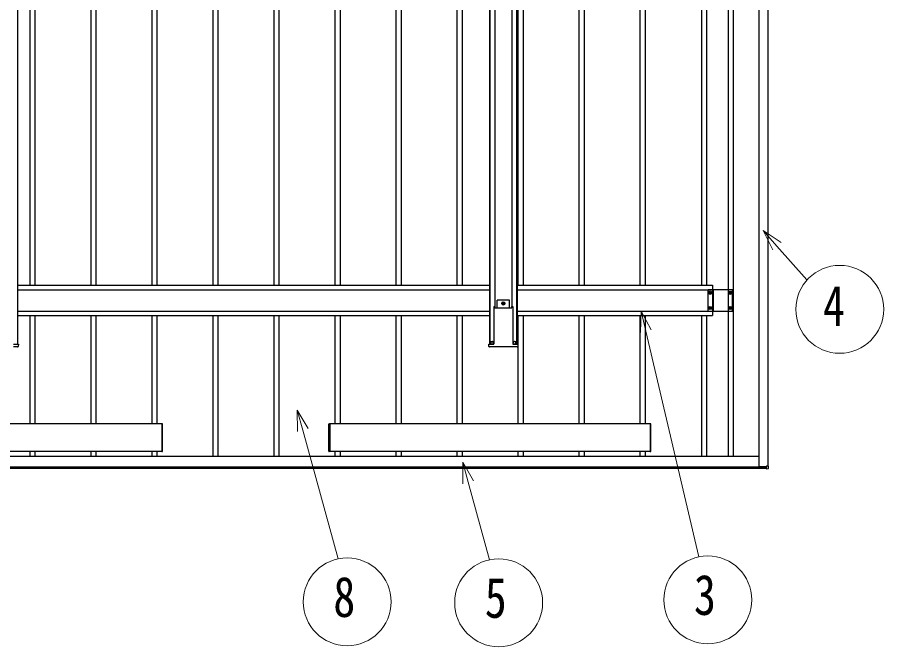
# Model space of a CAD drawing. Units: millimetres, scale not verified. Extents: x -16820 to 16820, y -11880 to 11880.
# Drawn here: x -1311 to 1529, y -685 to 1378 of the extents above; entities that cross this region are included whole.
import ezdxf
from ezdxf.enums import TextEntityAlignment as Align

# ---------------------------------------------------------------- set-up
doc = ezdxf.new("R2010")
doc.units = ezdxf.units.MM
doc.header["$LTSCALE"] = 60
doc.layers.add('0-6_YKK_A1', color=4, linetype='Continuous')
doc.layers.add('0-7_YKK_D', color=6, linetype='Continuous', lineweight=18)
doc.styles.add('ＭＳ ゴシック', font='')
doc.styles.get('ＭＳ ゴシック').set_extended_font_data('MS Gothic')

msp = doc.modelspace()

# ---------------------------------------------------------------- linework, layer by layer
at = {"layer": '0-6_YKK_A1'}
for p, q in [((1120.08, -94.5), (1120.08, 3016.92)), ((1150.08, -93.31), (1150.08, 3015.72)), ((-1309.92, 3000.09), (-1309.92, 306.98)), ((237.08, 3000.09), (237.08, 306.98)), ((238.28, 3000.09), (238.28, 306.98)), ((254.58, 3000.98), (254.58, 425.15)), ((309.58, 3000.98), (309.58, 425.15)), ((325.88, 3000.09), (325.88, 306.98)), ((327.08, 3000.09), (327.08, 306.98)), ((1019.08, 2982.41), (1019.08, -60)), ((1035.08, 2982.41), (1035.08, -60)), ((-1268.92, 500), (-1268.92, 2422.42)), ((-1251.92, 500), (-1251.92, 2422.42)), ((-1068.92, 500), (-1068.92, 2422.42)), ((-1051.92, 500), (-1051.92, 2422.42)), ((-868.92, 500), (-868.92, 2422.42)), ((-851.92, 500), (-851.92, 2422.42)), ((-668.92, 500), (-668.92, 2422.42)), ((-651.92, 500), (-651.92, 2422.42)), ((-468.92, 500), (-468.92, 2422.42)), ((-451.92, 500), (-451.92, 2422.42)), ((-268.92, 500), (-268.92, 2422.42)), ((-251.92, 500), (-251.92, 2422.42)), ((-68.92, 500), (-68.92, 2422.42)), ((-51.92, 500), (-51.92, 2422.42)), ((131.08, 500), (131.08, 2422.42)), ((148.08, 500), (148.08, 2422.42)), ((331.08, 500), (331.08, 2422.42)), ((348.08, 500), (348.08, 2422.42)), ((531.08, 500), (531.08, 2422.42)), ((548.08, 500), (548.08, 2422.42)), ((731.08, 500), (731.08, 2422.42)), ((748.08, 500), (748.08, 2422.42)), ((931.08, 2422.42), (931.08, 500)), ((948.08, 2422.42), (948.08, 500)), ((-1309.92, 500), (237.08, 500)), ((-1309.92, 485), (237.08, 485)), ((327.08, 485), (968.08, 485)), ((953.08, 414.5), (953.08, 485.5)), ((953.08, 485.5), (1033.08, 485.5)), ((970.58, 414.5), (970.58, 485.5)), ((1033.08, 414.5), (1033.08, 485.5)), ((959.6, 476.44), (959.6, 477.4)), ((1025.6, 476.44), (1025.6, 477.4)), ((250.83, 430.33), (250.83, 307.13)), ((251.19, 430.48), (250.84, 430.48)), ((251.19, 430.48), (251.69, 430.48)), ((251.69, 430.48), (253.73, 430.48)), ((254.04, 425.15), (253.73, 430.48)), ((302.58, 450.98), (261.58, 450.98)), ((261.58, 425.15), (261.58, 450.98)), ((282.56, 441.42), (282.56, 442.38)), ((302.58, 425.15), (302.58, 450.98)), ((310.43, 430.48), (312.47, 430.48)), ((312.47, 430.48), (312.97, 430.48)), ((312.97, 430.48), (313.32, 430.48)), ((313.33, 430.33), (313.33, 307.13)), ((959.6, 426.44), (959.6, 427.4)), ((1025.6, 426.44), (1025.6, 427.4)), ((-1309.92, 415), (237.08, 415)), ((-1309.92, 400), (237.08, 400)), ((-1268.92, 45), (-1268.92, 400)), ((-1251.92, 45), (-1251.92, 400)), ((-1068.92, 45), (-1068.92, 400)), ((-1051.92, 45), (-1051.92, 400)), ((-868.92, 45), (-868.92, 400)), ((-851.92, 45), (-851.92, 400)), ((-668.92, -60), (-668.92, 400)), ((-651.92, -60), (-651.92, 400)), ((-468.92, -60), (-468.92, 400)), ((-451.92, -60), (-451.92, 400)), ((-268.92, 45), (-268.92, 400)), ((-251.92, 45), (-251.92, 400)), ((-68.92, 45), (-68.92, 400)), ((-51.92, 45), (-51.92, 400)), ((131.08, 45), (131.08, 400)), ((148.08, 45), (148.08, 400)), ((327.08, 415), (968.08, 415)), ((327.08, 400), (968.08, 400)), ((331.08, 45), (331.08, 400)), ((348.08, 45), (348.08, 400)), ((531.08, 45), (531.08, 400)), ((548.08, 45), (548.08, 400)), ((731.08, 45), (731.08, 400)), ((748.08, 45), (748.08, 400)), ((931.08, 400), (931.08, -60)), ((948.08, 400), (948.08, -60)), ((953.08, 414.5), (1033.08, 414.5)), ((-1309.51, 297.48), (-1323.09, 297.48)), ((-1322.56, 306.98), (-1307.55, 306.98)), ((-1307.55, 306.98), (-1307.05, 306.98)), ((-1307.05, 306.98), (-1307.52, 299.36)), ((234.71, 306.98), (249.72, 306.98)), ((250.25, 297.48), (236.67, 297.48)), ((240.58, 306.98), (240.58, 310.98)), ((249.58, 306.98), (249.58, 310.98)), ((249.72, 306.98), (250.72, 306.98)), ((251.74, 297.48), (250.25, 297.48)), ((250.82, 306.98), (250.72, 306.98)), ((252.12, 297.48), (251.74, 297.48)), ((312.04, 297.48), (252.12, 297.48)), ((312.42, 297.48), (312.04, 297.48)), ((313.91, 297.48), (312.42, 297.48)), ((313.34, 306.98), (313.44, 306.98)), ((313.44, 306.98), (314.44, 306.98)), ((327.49, 297.48), (313.91, 297.48)), ((314.44, 306.98), (329.45, 306.98)), ((314.58, 306.98), (314.58, 310.98)), ((323.58, 306.98), (323.58, 310.98)), ((329.45, 306.98), (329.95, 306.98)), ((329.95, 306.98), (329.48, 299.36)), ((-836.93, 45), (-1886.93, 45)), ((-834.43, -44.41), (-834.43, 44.41)), ((-289.43, -44.41), (-289.43, 44.41)), ((763.07, 45), (-286.93, 45)), ((765.57, -44.41), (765.57, 44.41)), ((-1268.92, -60), (-1268.92, -45)), ((-1251.92, -60), (-1251.92, -45)), ((-1068.92, -60), (-1068.92, -45)), ((-1051.92, -60), (-1051.92, -45)), ((-868.92, -60), (-868.92, -45)), ((-851.92, -60), (-851.92, -45)), ((-836.93, -44.5), (-836.93, -45.5)), ((-836.93, -45.5), (-835.37, -45.4)), ((-286.93, -45.5), (-288.49, -45.4)), ((-286.93, -44.5), (-286.93, -45.5)), ((-268.92, -60), (-268.92, -45)), ((-251.92, -60), (-251.92, -45)), ((-68.92, -60), (-68.92, -45)), ((-51.92, -60), (-51.92, -45)), ((131.08, -60), (131.08, -45)), ((148.08, -60), (148.08, -45)), ((331.08, -60), (331.08, -45)), ((348.08, -60), (348.08, -45)), ((531.08, -60), (531.08, -45)), ((548.08, -60), (548.08, -45)), ((731.08, -60), (731.08, -45)), ((748.08, -60), (748.08, -45)), ((763.07, -44.5), (763.07, -45.5)), ((763.07, -45.5), (764.63, -45.4)), ((-3829.92, -60), (1120.08, -60)), ((-3850.42, -95), (1143.58, -95)), ((-3850.42, -100), (1143.58, -100)), ((1120.08, -94.5), (1145.08, -94.5)), ((1143.58, -95.11), (1143.58, -101.01)), ((1143.58, -101.01), (1143.58, -101.51)), ((1143.58, -101.51), (1151.11, -101.05)), ((1143.88, -94.5), (1143.88, -94.81)), ((1144.58, -94.5), (1144.58, -94.81)), ((1145.08, -93.31), (1145.08, -94.51)), ((1145.08, -93.31), (1145.08, -94.51)), ((1145.4, -93.31), (1145.08, -93.31)), ((1151.11, -93.31), (1145.4, -93.31))]:
    msp.add_line(p, q, dxfattribs=at)
for points in [[(327.08, 500), (968.08, 500), (968.08, 400)], [(958.64, 474.52), (957.68, 474.52), (957.68, 475.48), (958.64, 475.48)], [(959.6, 477.4), (960.56, 477.4), (960.56, 476.44)], [(960.56, 473.56), (960.56, 472.6), (959.6, 472.6), (959.6, 473.56)], [(961.52, 475.48), (962.48, 475.48), (962.48, 474.52), (961.52, 474.52)], [(1024.64, 474.52), (1023.68, 474.52), (1023.68, 475.48), (1024.64, 475.48)], [(1025.6, 477.4), (1026.56, 477.4), (1026.56, 476.44)], [(1026.56, 473.56), (1026.56, 472.6), (1025.6, 472.6), (1025.6, 473.56)], [(1027.52, 475.48), (1028.48, 475.48), (1028.48, 474.52), (1027.52, 474.52)], [(254.04, 425.15), (310.12, 425.15), (310.43, 430.48)], [(280.64, 440.46), (279.68, 440.46), (279.68, 439.5), (280.64, 439.5)], [(282.56, 442.38), (281.6, 442.38), (281.6, 441.42)], [(281.6, 438.54), (281.6, 437.58), (282.56, 437.58), (282.56, 438.54)], [(283.52, 439.5), (284.48, 439.5), (284.48, 440.46), (283.52, 440.46)], [(959.6, 427.4), (960.56, 427.4), (960.56, 426.44)], [(1025.6, 427.4), (1026.56, 427.4), (1026.56, 426.44)], [(958.64, 424.52), (957.68, 424.52), (957.68, 425.48), (958.64, 425.48)], [(960.56, 423.56), (960.56, 422.6), (959.6, 422.6), (959.6, 423.56)], [(961.52, 425.48), (962.48, 425.48), (962.48, 424.52), (961.52, 424.52)], [(1024.64, 424.52), (1023.68, 424.52), (1023.68, 425.48), (1024.64, 425.48)], [(1026.56, 423.56), (1026.56, 422.6), (1025.6, 422.6), (1025.6, 423.56)], [(1027.52, 425.48), (1028.48, 425.48), (1028.48, 424.52), (1027.52, 424.52)], [(234.67, 299.36), (234.21, 306.98), (234.71, 306.98)], [(-836.93, -45), (-1886.93, -45), (-1886.93, 45)], [(-835.37, 45.4), (-836.93, 45.5), (-836.93, 44.5), (-836.93, -44.5)], [(-288.49, 45.4), (-286.93, 45.5), (-286.93, 44.5), (-286.93, -44.5)], [(763.07, -45), (-286.93, -45), (-286.93, 45)], [(764.63, 45.4), (763.07, 45.5), (763.07, 44.5), (763.07, -44.5)], [(1144.78, -94.81), (1143.58, -94.81), (1143.58, -95.11)], [(1151.58, -100.55), (1151.58, -93.31), (1151.11, -93.31)]]:
    msp.add_lwpolyline(points, dxfattribs=at)
for centre, radius in [((960.08, 475), 5.3), ((1026.08, 475), 5.3), ((282.08, 439.98), 5.3), ((960.08, 425), 5.3), ((1026.08, 425), 5.3), ((245.08, 311.48), 5), ((319.08, 311.48), 5)]:
    msp.add_circle(centre, radius, dxfattribs=at)
for centre, radius, start, end in [((958.64, 476.44), 0.96, 270, 0), ((958.64, 473.56), 0.96, 0, 90), ((961.52, 476.44), 0.96, 180, 270), ((961.52, 473.56), 0.96, 90, 180), ((1024.64, 476.44), 0.96, 270, 0), ((1024.64, 473.56), 0.96, 0, 90), ((1027.52, 476.44), 0.96, 180, 270), ((1027.52, 473.56), 0.96, 90, 180), ((280.64, 441.42), 0.96, 270, 0), ((280.64, 438.54), 0.96, 0, 90), ((283.52, 441.42), 0.96, 180, 270), ((283.52, 438.54), 0.96, 90, 180), ((958.64, 426.44), 0.96, 270, 0), ((961.52, 426.44), 0.96, 180, 270), ((1024.64, 426.44), 0.96, 270, 0), ((1027.52, 426.44), 0.96, 180, 270), ((958.64, 423.56), 0.96, 0, 90), ((961.52, 423.56), 0.96, 90, 180), ((1024.64, 423.56), 0.96, 0, 90), ((1027.52, 423.56), 0.96, 90, 180), ((245.08, 310.98), 4.5, 90, 180), ((245.08, 310.98), 4.5, 0, 90), ((319.08, 310.98), 4.5, 90, 180), ((319.08, 310.98), 4.5, 0, 90), ((-1309.51, 299.48), 2, 270, 356.5), ((236.67, 299.48), 2, 183.5, 270), ((327.49, 299.48), 2, 270, 356.5), ((-835.43, 44.41), 1, 0, 86.5), ((-288.43, 44.41), 1, 93.5, 180), ((764.57, 44.41), 1, 0, 86.5), ((-835.43, -44.41), 1, 273.5, 0), ((-288.43, -44.41), 1, 180, 266.5), ((764.57, -44.41), 1, 273.5, 0), ((1144.78, -94.51), 0.3, 270, 0), ((1151.08, -100.55), 0.5, 273.5, 0)]:
    msp.add_arc(centre, radius, start, end, dxfattribs=at)
for centre, major_axis, start_param, end_param in [((250.87, 429.98), (0.031, -0.5), 3.1377656, 3.9231638), ((313.29, 429.98), (-0.031, -0.5), 2.3600215, 3.1454197), ((250.79, 307.48), (0.031, -0.5), 6.2793582, 7.0647564), ((313.37, 307.48), (-0.031, -0.5), 5.5016142, 6.2870124)]:
    msp.add_ellipse(centre, major_axis=major_axis, ratio=0.061627, start_param=start_param, end_param=end_param, dxfattribs=at)
at = {"layer": '0-7_YKK_D'}
for points in [[(1165.25, 615.67), (1133.73, 678.62), (1192.5, 639.86)], [(1133.73, 678.62), (1178.87, 627.76), (1277.35, 516.83)], [(731.23, 344.64), (733.42, 415), (766.7, 352.97)], [(733.42, 415), (748.96, 348.8), (922.53, -390.37)], [(-392.78, 20.16), (-393.23, 90.56), (-357.64, 29.82)], [(-393.23, 90.56), (-375.21, 24.99), (-259.28, -396.93)], [(149.72, -150.98), (149.28, -80.58), (184.86, -141.33)], [(149.28, -80.58), (167.29, -146.15), (237.01, -399.88)]]:
    msp.add_lwpolyline(points, dxfattribs=at)
for centre in [(1384.62, 420.76), (-229.53, -537.82), (266.76, -540.77), (952.28, -531.26)]:
    msp.add_circle(centre, 144, dxfattribs=at)

# ---------------------------------------------------------------- texts
at = {"layer": '0-7_YKK_D', "style": 'ＭＳ ゴシック', "width": 0.8}
for s, p in [('4', (1329.57, 326.85)), ('3', (906.9, -620.35)), ('8', (-274.9, -626.91)), ('5', (221.39, -629.86))]:
    msp.add_text(s, height=132, dxfattribs=at).set_placement(p, align=Align.BOTTOM_LEFT)

doc.saveas('drawing.dxf')
